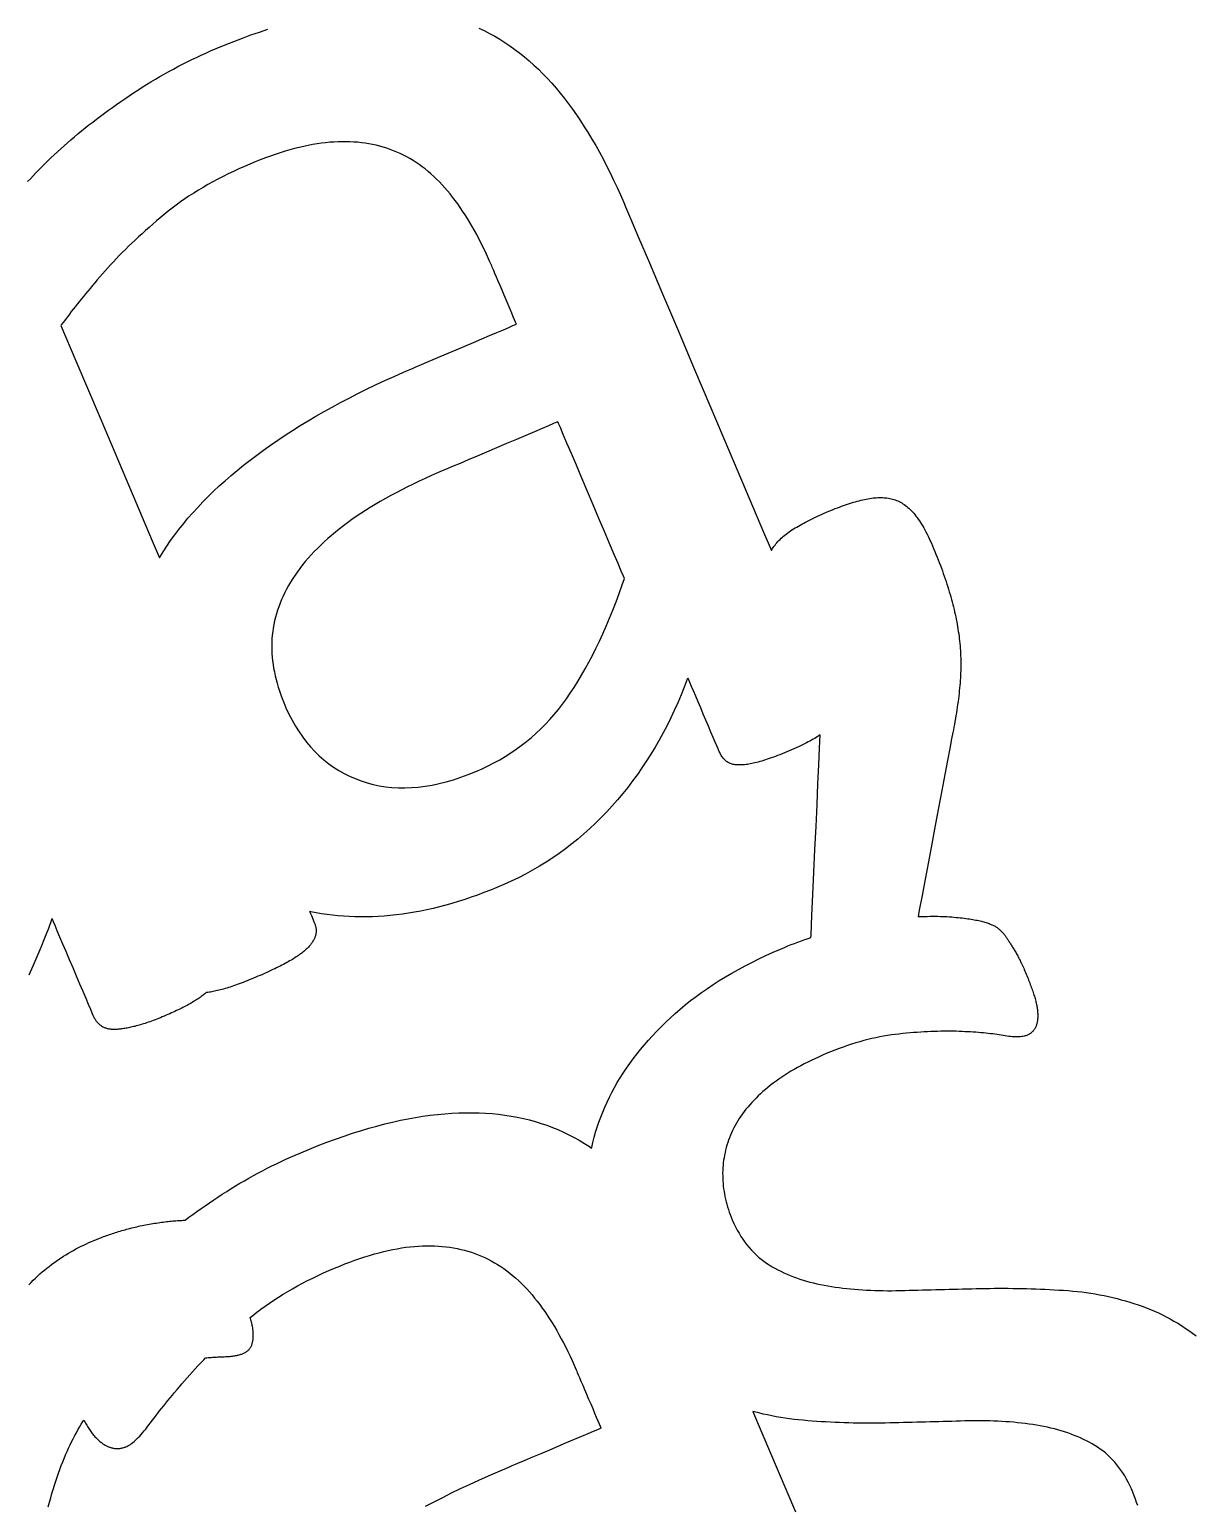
# Model space of a CAD drawing. Header units: millimetres. Extents: x 47 to 159, y 49 to 299.
# Drawn here: x 108.07 to 115.45, y 180.48 to 189.82 of the extents above; entities that cross this region are included whole.
import ezdxf

# ---------------------------------------------------------------- set-up
doc = ezdxf.new("R2010")
doc.units = ezdxf.units.MM

# ---------------------------------------------------------------- blocks, each defined once
blk = doc.blocks.new('angel 01')
for points in [[(-14.6076, 140.0602), (-14.5904, 140.0788), (-14.5729, 140.0975), (-14.5549, 140.1162), (-14.5366, 140.135), (-14.518, 140.1538), (-14.4989, 140.1726), (-14.4795, 140.1915), (-14.4597, 140.2104), (-14.4396, 140.2294), (-14.4191, 140.2484), (-14.3982, 140.2674), (-14.3769, 140.2865), (-14.3553, 140.3056), (-14.3334, 140.3247), (-14.3111, 140.3436), (-14.2885, 140.3626), (-14.2656, 140.3815), (-14.2423, 140.4003), (-14.2187, 140.4191), (-14.1948, 140.4378), (-14.1705, 140.4565), (-14.1459, 140.4751), (-14.121, 140.4937), (-14.0958, 140.5122), (-14.0702, 140.5306), (-14.0443, 140.549), (-14.018, 140.5674), (-13.9914, 140.5857), (-13.9645, 140.604), (-13.9373, 140.6222), (-13.9098, 140.6402), (-13.8822, 140.6579), (-13.8543, 140.6754), (-13.8264, 140.6925), (-13.7982, 140.7094), (-13.7699, 140.7259), (-13.7414, 140.7422), (-13.7128, 140.7581), (-13.684, 140.7738), (-13.655, 140.7891), (-13.6259, 140.8042), (-13.5966, 140.819), (-13.5672, 140.8334), (-13.5375, 140.8476), (-13.5077, 140.8615), (-13.4778, 140.8751), (-13.4477, 140.8884), (-13.413, 140.9032), (-13.3568, 140.9265), (-13.3013, 140.9486), (-13.2464, 140.9696), (-13.1922, 140.9895), (-13.1386, 141.0083), (-13.0856, 141.026)], [(-11.7486, 141.0338), (-11.7145, 141.0174), (-11.6809, 141), (-11.6477, 140.9817), (-11.615, 140.9623), (-11.5828, 140.942), (-11.551, 140.9206), (-11.5197, 140.8983), (-11.4889, 140.875), (-11.4586, 140.8507), (-11.4287, 140.8254), (-11.3993, 140.7991), (-11.3703, 140.7719), (-11.3418, 140.7436), (-11.3138, 140.7144), (-11.2863, 140.6841), (-11.2592, 140.6529), (-11.2326, 140.6207), (-11.2062, 140.5875), (-11.1803, 140.5534), (-11.1546, 140.5184), (-11.1293, 140.4824), (-11.1043, 140.4454), (-11.0797, 140.4075), (-11.0553, 140.3686), (-11.0314, 140.3288), (-11.0077, 140.288), (-10.9844, 140.2463), (-10.9613, 140.2036), (-10.9387, 140.16), (-10.9163, 140.1154), (-10.8943, 140.0699), (-10.8726, 140.0234), (-10.8513, 139.976), (-10.8302, 139.9276), (-10.8183, 139.8994), (-10.7872, 139.8262), (-10.736, 139.7056), (-10.6676, 139.5444), (-10.5847, 139.3492), (-10.4903, 139.1268), (-10.3871, 138.8837), (-10.2781, 138.6267), (-10.1659, 138.3625), (-10.0535, 138.0978), (-9.9437, 137.8391), (-9.8941, 137.7222), (-9.8916, 137.7267), (-9.8869, 137.7343), (-9.882, 137.7418), (-9.8768, 137.7493), (-9.8713, 137.7566), (-9.8655, 137.7639), (-9.8594, 137.7711), (-9.853, 137.7783), (-9.8463, 137.7854), (-9.8394, 137.7924), (-9.8321, 137.7993), (-9.8246, 137.8062), (-9.8167, 137.8129), (-9.8086, 137.8196), (-9.8002, 137.8263), (-9.7915, 137.8328), (-9.7826, 137.8393), (-9.7733, 137.8457), (-9.7638, 137.8521), (-9.7539, 137.8583), (-9.7438, 137.8646), (-9.7334, 137.8708), (-9.7228, 137.8771), (-9.7119, 137.8833), (-9.7007, 137.8896), (-9.6892, 137.8958), (-9.6774, 137.9021), (-9.6654, 137.9083), (-9.6531, 137.9146), (-9.6405, 137.9208), (-9.6277, 137.9271), (-9.6145, 137.9333), (-9.6011, 137.9396), (-9.5874, 137.9458), (-9.5735, 137.9521), (-9.5593, 137.9583), (-9.5448, 137.9645), (-9.5306, 137.9705), (-9.5167, 137.9763), (-9.5029, 137.9819), (-9.4893, 137.9872), (-9.4759, 137.9924), (-9.4626, 137.9975), (-9.4495, 138.0023), (-9.4365, 138.0069), (-9.4237, 138.0114), (-9.411, 138.0157), (-9.3985, 138.0198), (-9.3862, 138.0237), (-9.374, 138.0274), (-9.362, 138.031), (-9.3501, 138.0343), (-9.3384, 138.0375), (-9.3268, 138.0405), (-9.3154, 138.0433), (-9.3042, 138.0459), (-9.2931, 138.0482), (-9.2821, 138.0502), (-9.2713, 138.052), (-9.2607, 138.0536), (-9.2502, 138.0549), (-9.2398, 138.0559), (-9.2296, 138.0567), (-9.2195, 138.0572), (-9.2095, 138.0574), (-9.1997, 138.0574), (-9.1901, 138.0572), (-9.1806, 138.0567), (-9.1712, 138.0559), (-9.162, 138.0549), (-9.1529, 138.0536), (-9.1439, 138.0521), (-9.1351, 138.0503), (-9.1265, 138.0481), (-9.1179, 138.0456), (-9.1094, 138.0427), (-9.101, 138.0395), (-9.0927, 138.036), (-9.0845, 138.0321), (-9.0763, 138.0278), (-9.0683, 138.0232), (-9.0603, 138.0183), (-9.0524, 138.0129), (-9.0446, 138.0073), (-9.0369, 138.0013), (-9.0292, 137.9949), (-9.0217, 137.9882), (-9.0142, 137.9812), (-9.0068, 137.9738), (-8.9995, 137.966), (-8.9923, 137.9579), (-8.9851, 137.9493), (-8.9779, 137.9403), (-8.9708, 137.9309), (-8.9637, 137.921), (-8.9566, 137.9107), (-8.9495, 137.8999), (-8.9425, 137.8887), (-8.9355, 137.877), (-8.9285, 137.8649), (-8.9215, 137.8523), (-8.9146, 137.8393), (-8.9077, 137.8259), (-8.9008, 137.812), (-8.894, 137.7977), (-8.8872, 137.7829), (-8.8804, 137.7677), (-8.8736, 137.7521), (-8.866, 137.7339), (-8.8585, 137.7159), (-8.8512, 137.6979), (-8.844, 137.6801), (-8.8371, 137.6625), (-8.8303, 137.6449), (-8.8236, 137.6275), (-8.8172, 137.6102), (-8.8109, 137.593), (-8.8048, 137.576), (-8.7988, 137.559), (-8.793, 137.5422), (-8.7874, 137.5256), (-8.782, 137.509), (-8.7767, 137.4926), (-8.7716, 137.4763), (-8.7667, 137.4601), (-8.7619, 137.444), (-8.7573, 137.428), (-8.7529, 137.4121), (-8.7486, 137.3962), (-8.7445, 137.3803), (-8.7405, 137.3645), (-8.7367, 137.3488), (-8.7331, 137.3331), (-8.7296, 137.3174), (-8.7263, 137.3018), (-8.7231, 137.2863), (-8.7201, 137.2708), (-8.7172, 137.2554), (-8.7145, 137.24), (-8.712, 137.2246), (-8.7096, 137.2094), (-8.7073, 137.1941), (-8.7052, 137.1789), (-8.7033, 137.1638), (-8.7016, 137.1486), (-8.7001, 137.1333), (-8.6988, 137.1179), (-8.6976, 137.1026), (-8.6966, 137.0871), (-8.6957, 137.0716), (-8.695, 137.0561), (-8.6945, 137.0405), (-8.6942, 137.0249), (-8.694, 137.0092), (-8.694, 136.9935), (-8.6942, 136.9777), (-8.6945, 136.9618), (-8.695, 136.946), (-8.6957, 136.93), (-8.6965, 136.9141), (-8.6976, 136.8981), (-8.6988, 136.8819), (-8.7002, 136.8655), (-8.7017, 136.8489), (-8.7033, 136.8323), (-8.7051, 136.8154), (-8.7071, 136.7985), (-8.7092, 136.7813), (-8.7114, 136.764), (-8.7138, 136.7466), (-8.7164, 136.7289), (-8.719, 136.7112), (-8.7219, 136.6932), (-8.7248, 136.6752), (-8.728, 136.6569), (-8.7312, 136.6385), (-8.7346, 136.6199), (-8.7382, 136.6012), (-8.7412, 136.5858), (-8.7446, 136.568), (-8.7522, 136.5276), (-8.7635, 136.4677), (-8.7779, 136.3912), (-8.795, 136.3011), (-8.814, 136.2002), (-8.8345, 136.0916), (-8.8559, 135.9782), (-8.8777, 135.8629), (-8.8992, 135.7487), (-8.92, 135.6386), (-8.9395, 135.5354), (-8.9571, 135.4422), (-8.965, 135.4006), (-8.9578, 135.401), (-8.9404, 135.4018), (-8.9233, 135.4025), (-8.9064, 135.403), (-8.8897, 135.4033), (-8.8733, 135.4035), (-8.8572, 135.4035), (-8.8414, 135.4033), (-8.8257, 135.403), (-8.8104, 135.4025), (-8.7953, 135.4019), (-8.7805, 135.4011), (-8.7659, 135.4001), (-8.7516, 135.399), (-8.7376, 135.3978), (-8.7241, 135.3966), (-8.7109, 135.3953), (-8.698, 135.394), (-8.6855, 135.3926), (-8.6734, 135.3912), (-8.6617, 135.3897), (-8.6503, 135.3882), (-8.6392, 135.3866), (-8.6285, 135.385), (-8.6182, 135.3833), (-8.6082, 135.3815), (-8.5986, 135.3797), (-8.5893, 135.3778), (-8.5804, 135.3759), (-8.5719, 135.3739), (-8.5637, 135.3719), (-8.5558, 135.3698), (-8.5482, 135.3677), (-8.5409, 135.3655), (-8.5338, 135.3633), (-8.527, 135.3611), (-8.5204, 135.3588), (-8.514, 135.3566), (-8.5079, 135.3543), (-8.5021, 135.3519), (-8.4965, 135.3495), (-8.4912, 135.3472), (-8.4861, 135.3447), (-8.4812, 135.3423), (-8.4767, 135.3398), (-8.4723, 135.3373), (-8.4682, 135.3347), (-8.4644, 135.3321), (-8.4608, 135.3295), (-8.4574, 135.3268), (-8.454, 135.324), (-8.4506, 135.3212), (-8.4473, 135.3182), (-8.444, 135.3152), (-8.4407, 135.3121), (-8.4375, 135.309), (-8.4344, 135.3057), (-8.4312, 135.3024), (-8.4282, 135.2991), (-8.4251, 135.2956), (-8.4221, 135.2921), (-8.4192, 135.2885), (-8.4163, 135.2848), (-8.4135, 135.281), (-8.4107, 135.2772), (-8.408, 135.2733), (-8.4053, 135.2693), (-8.4025, 135.2652), (-8.3996, 135.261), (-8.3967, 135.2566), (-8.3938, 135.2521), (-8.3908, 135.2476), (-8.3877, 135.2429), (-8.3847, 135.2381), (-8.3816, 135.2332), (-8.3784, 135.2282), (-8.3752, 135.223), (-8.3719, 135.2178), (-8.3686, 135.2124), (-8.3653, 135.207), (-8.3619, 135.2014), (-8.3584, 135.1957), (-8.3549, 135.1899), (-8.3513, 135.184), (-8.3477, 135.1779), (-8.3441, 135.1717), (-8.3405, 135.1652), (-8.3369, 135.1586), (-8.3332, 135.1518), (-8.3296, 135.1449), (-8.3259, 135.1377), (-8.3221, 135.1304), (-8.3184, 135.1229), (-8.3146, 135.1152), (-8.3108, 135.1073), (-8.307, 135.0992), (-8.3032, 135.0909), (-8.2993, 135.0825), (-8.2954, 135.0739), (-8.2915, 135.0651), (-8.2876, 135.0561), (-8.2837, 135.0469), (-8.2796, 135.0372), (-8.2755, 135.0275), (-8.2715, 135.0179), (-8.2677, 135.0084), (-8.264, 134.999), (-8.2604, 134.9898), (-8.2569, 134.9807), (-8.2535, 134.9717), (-8.2502, 134.9628), (-8.247, 134.9541), (-8.2439, 134.9455), (-8.241, 134.937), (-8.2381, 134.9286), (-8.2354, 134.9204), (-8.2327, 134.9123), (-8.2302, 134.9043), (-8.2278, 134.8965), (-8.2254, 134.8888), (-8.2233, 134.8812), (-8.2213, 134.8737), (-8.2194, 134.8663), (-8.2177, 134.8591), (-8.216, 134.8519), (-8.2145, 134.8449), (-8.2131, 134.838), (-8.2119, 134.8313), (-8.2107, 134.8246), (-8.2097, 134.8181), (-8.2088, 134.8117), (-8.2081, 134.8054), (-8.2074, 134.7993), (-8.2069, 134.7932), (-8.2066, 134.7873), (-8.2063, 134.7815), (-8.2062, 134.7758), (-8.2062, 134.7702), (-8.2063, 134.7647), (-8.2065, 134.7594), (-8.2068, 134.7542), (-8.2072, 134.7491), (-8.2078, 134.7441), (-8.2084, 134.7393), (-8.2092, 134.7346), (-8.2101, 134.73), (-8.2111, 134.7255), (-8.2122, 134.7212), (-8.2134, 134.717), (-8.2147, 134.7129), (-8.2161, 134.709), (-8.2177, 134.7051), (-8.2193, 134.7014), (-8.2211, 134.6978), (-8.223, 134.6944), (-8.225, 134.6911), (-8.2271, 134.6879), (-8.2292, 134.6847), (-8.2315, 134.6817), (-8.2338, 134.6788), (-8.2362, 134.676), (-8.2387, 134.6733), (-8.2413, 134.6707), (-8.244, 134.6682), (-8.2467, 134.6658), (-8.2496, 134.6635), (-8.2525, 134.6613), (-8.2554, 134.6592), (-8.2585, 134.6572), (-8.2617, 134.6553), (-8.2649, 134.6535), (-8.2682, 134.6518), (-8.2716, 134.6502), (-8.2754, 134.6485), (-8.2809, 134.6465), (-8.2868, 134.6447), (-8.2932, 134.6431), (-8.2999, 134.6418), (-8.3071, 134.6407), (-8.3147, 134.6399), (-8.3227, 134.6394), (-8.3311, 134.639), (-8.3399, 134.639), (-8.3491, 134.6391), (-8.3588, 134.6396), (-8.3688, 134.6402), (-8.3793, 134.6412), (-8.3902, 134.6423), (-8.4015, 134.6437), (-8.4132, 134.6454), (-8.4253, 134.6473), (-8.4378, 134.6494), (-8.4507, 134.6516), (-8.4639, 134.6536), (-8.4775, 134.6555), (-8.4914, 134.6574), (-8.5057, 134.6592), (-8.5203, 134.6608), (-8.5353, 134.6624), (-8.5506, 134.6639), (-8.5662, 134.6653), (-8.5822, 134.6667), (-8.5986, 134.6679), (-8.6153, 134.6691), (-8.6323, 134.6701), (-8.6497, 134.6711), (-8.6674, 134.672), (-8.6855, 134.6729), (-8.7039, 134.6736), (-8.7227, 134.6742), (-8.7417, 134.6746), (-8.7611, 134.6748), (-8.7807, 134.6749), (-8.8006, 134.6748), (-8.8208, 134.6745), (-8.8413, 134.674), (-8.8621, 134.6733), (-8.8832, 134.6725), (-8.9046, 134.6715), (-8.9262, 134.6703), (-8.9482, 134.669), (-8.9704, 134.6675), (-8.9929, 134.6657), (-9.0157, 134.6639), (-9.0388, 134.6618), (-9.0621, 134.6596), (-9.0858, 134.6571), (-9.1097, 134.6545), (-9.1339, 134.6513), (-9.1582, 134.6477), (-9.1828, 134.6435), (-9.2075, 134.6389), (-9.2324, 134.6337), (-9.2575, 134.6281), (-9.2828, 134.6219), (-9.3083, 134.6153), (-9.334, 134.6081), (-9.3598, 134.6005), (-9.3859, 134.5923), (-9.4121, 134.5836), (-9.4385, 134.5745), (-9.4651, 134.5648), (-9.4919, 134.5546), (-9.5189, 134.544), (-9.5461, 134.5328), (-9.5714, 134.522), (-9.5953, 134.5114), (-9.6188, 134.5007), (-9.6418, 134.4898), (-9.6643, 134.4787), (-9.6864, 134.4674), (-9.708, 134.456), (-9.7292, 134.4444), (-9.7499, 134.4326), (-9.7702, 134.4207), (-9.79, 134.4085), (-9.8093, 134.3963), (-9.8282, 134.3838), (-9.8466, 134.3712), (-9.8646, 134.3584), (-9.8821, 134.3454), (-9.8992, 134.3323), (-9.9158, 134.319), (-9.9319, 134.3055), (-9.9476, 134.292), (-9.9628, 134.2783), (-9.9775, 134.2645), (-9.9917, 134.2507), (-10.0054, 134.2367), (-10.0186, 134.2227), (-10.0314, 134.2085), (-10.0437, 134.1943), (-10.0555, 134.1799), (-10.0668, 134.1654), (-10.0776, 134.1509), (-10.0879, 134.1362), (-10.0978, 134.1215), (-10.1071, 134.1067), (-10.116, 134.0917), (-10.1244, 134.0767), (-10.1322, 134.0616), (-10.1397, 134.0463), (-10.1468, 134.0309), (-10.1534, 134.0154), (-10.1596, 133.9999), (-10.1654, 133.9843), (-10.1708, 133.9687), (-10.1757, 133.9529), (-10.1803, 133.9372), (-10.1844, 133.9213), (-10.1881, 133.9054), (-10.1914, 133.8894), (-10.1943, 133.8733), (-10.1968, 133.8572), (-10.1989, 133.8409), (-10.2005, 133.8246), (-10.2018, 133.8083), (-10.2026, 133.7918), (-10.2031, 133.7753), (-10.203, 133.7587), (-10.2026, 133.7422), (-10.2017, 133.7257), (-10.2005, 133.7092), (-10.1989, 133.6927), (-10.1969, 133.6763), (-10.1945, 133.6598), (-10.1917, 133.6434), (-10.1885, 133.6269), (-10.1849, 133.6105), (-10.181, 133.5941), (-10.1766, 133.5777), (-10.1718, 133.5614), (-10.1667, 133.545), (-10.1611, 133.5287), (-10.1552, 133.5124), (-10.1488, 133.496), (-10.1418, 133.4791), (-10.1319, 133.4568), (-10.1215, 133.4352), (-10.1106, 133.4143), (-10.0993, 133.3941), (-10.0874, 133.3745), (-10.0751, 133.3557), (-10.0623, 133.3375), (-10.0491, 133.3199), (-10.0353, 133.3031), (-10.0211, 133.287), (-10.0064, 133.2715), (-9.9912, 133.2567), (-9.9756, 133.2426), (-9.9594, 133.2292), (-9.9428, 133.2165), (-9.9257, 133.2044), (-9.9082, 133.1931), (-9.8901, 133.1824), (-9.8718, 133.1722), (-9.8531, 133.1624), (-9.8341, 133.1529), (-9.8148, 133.1438), (-9.7952, 133.1351), (-9.7753, 133.1268), (-9.7551, 133.1189), (-9.7346, 133.1113), (-9.7138, 133.1041), (-9.6927, 133.0973), (-9.6713, 133.0909), (-9.6496, 133.0849), (-9.6277, 133.0792), (-9.6054, 133.0739), (-9.5828, 133.069), (-9.5599, 133.0644), (-9.5367, 133.0602), (-9.5132, 133.0564), (-9.4894, 133.0529), (-9.4654, 133.0496), (-9.4412, 133.0466), (-9.4167, 133.0439), (-9.392, 133.0414), (-9.3671, 133.0391), (-9.3419, 133.0371), (-9.3165, 133.0354), (-9.2909, 133.0339), (-9.265, 133.0326), (-9.2389, 133.0317), (-9.2125, 133.0309), (-9.1859, 133.0305), (-9.1591, 133.0302), (-9.132, 133.0303), (-9.1047, 133.0306), (-9.0771, 133.0311), (-9.0494, 133.0319), (-9.0215, 133.0327), (-8.9936, 133.0335), (-8.9656, 133.0343), (-8.9376, 133.035), (-8.9095, 133.0358), (-8.8813, 133.0365), (-8.8531, 133.0373), (-8.8248, 133.038), (-8.7964, 133.0387), (-8.768, 133.0394), (-8.7395, 133.0401), (-8.711, 133.0407), (-8.6824, 133.0414), (-8.6537, 133.042), (-8.625, 133.0427), (-8.5962, 133.0433), (-8.5673, 133.0439), (-8.5384, 133.0445), (-8.5095, 133.045), (-8.4805, 133.0453), (-8.4515, 133.0454), (-8.4225, 133.0455), (-8.3935, 133.0453), (-8.3644, 133.0451), (-8.3353, 133.0447), (-8.3062, 133.0441), (-8.2771, 133.0434), (-8.2479, 133.0426), (-8.2188, 133.0416), (-8.1896, 133.0405), (-8.1604, 133.0392), (-8.1311, 133.0378), (-8.1018, 133.0362), (-8.0726, 133.0345), (-8.0433, 133.0327), (-8.014, 133.0306), (-7.9849, 133.0281), (-7.9559, 133.0253), (-7.9272, 133.022), (-7.8986, 133.0182), (-7.8702, 133.0141), (-7.842, 133.0095), (-7.814, 133.0045), (-7.7862, 132.9991), (-7.7585, 132.9932), (-7.7311, 132.987), (-7.7038, 132.9803), (-7.6767, 132.9731), (-7.6498, 132.9656), (-7.6231, 132.9576), (-7.5965, 132.9492), (-7.5702, 132.9404), (-7.544, 132.9312), (-7.5181, 132.9215), (-7.4924, 132.9112), (-7.4669, 132.9004), (-7.4417, 132.889), (-7.4167, 132.877), (-7.3919, 132.8645), (-7.3674, 132.8514), (-7.3432, 132.8378), (-7.3191, 132.8236), (-7.2953, 132.8088), (-7.2718, 132.7935), (-7.2485, 132.7776), (-7.2254, 132.7611), (-7.2026, 132.7441)], [(-14.5991, 133.0675), (-14.5855, 133.0821), (-14.5718, 133.0963), (-14.5579, 133.1102), (-14.5439, 133.1236), (-14.5298, 133.1366), (-14.5155, 133.1491), (-14.501, 133.1613), (-14.4864, 133.1731), (-14.4716, 133.1845), (-14.4567, 133.1958), (-14.4417, 133.2068), (-14.4265, 133.2175), (-14.4113, 133.228), (-14.3959, 133.2382), (-14.3804, 133.2483), (-14.3648, 133.258), (-14.349, 133.2675), (-14.3332, 133.2768), (-14.3172, 133.2859), (-14.3011, 133.2947), (-14.2849, 133.3032), (-14.2686, 133.3115), (-14.2521, 133.3196), (-14.2355, 133.3275), (-14.2188, 133.3351), (-14.202, 133.3424), (-14.1916, 133.3469), (-14.1838, 133.3501), (-14.176, 133.3533), (-14.1679, 133.3565), (-14.1598, 133.3597), (-14.1515, 133.363), (-14.1431, 133.3662), (-14.1345, 133.3694), (-14.1259, 133.3726), (-14.117, 133.3758), (-14.1081, 133.379), (-14.099, 133.3822), (-14.0897, 133.3855), (-14.0803, 133.3887), (-14.0708, 133.3919), (-14.0611, 133.3951), (-14.0513, 133.3982), (-14.0413, 133.4014), (-14.0313, 133.4046), (-14.0213, 133.4078), (-14.0111, 133.4109), (-14.0009, 133.4139), (-13.9905, 133.4168), (-13.9801, 133.4197), (-13.9696, 133.4226), (-13.959, 133.4253), (-13.9483, 133.428), (-13.9375, 133.4307), (-13.9266, 133.4332), (-13.9157, 133.4358), (-13.9046, 133.4382), (-13.8935, 133.4406), (-13.8823, 133.4429), (-13.871, 133.4452), (-13.8596, 133.4474), (-13.8482, 133.4496), (-13.8368, 133.4517), (-13.8254, 133.4537), (-13.8142, 133.4556), (-13.8031, 133.4574), (-13.792, 133.4592), (-13.7811, 133.4608), (-13.7703, 133.4624), (-13.7595, 133.4639), (-13.7489, 133.4654), (-13.7384, 133.4667), (-13.728, 133.468), (-13.7177, 133.4691), (-13.7074, 133.4703), (-13.6973, 133.4713), (-13.6873, 133.4722), (-13.6774, 133.4731), (-13.6675, 133.4739), (-13.6578, 133.4746), (-13.6483, 133.4751), (-13.6391, 133.4756), (-13.6301, 133.476), (-13.6214, 133.4762), (-13.613, 133.4763), (-13.6105, 133.4763), (-13.61, 133.4767), (-13.5851, 133.4953), (-13.5599, 133.5138), (-13.5343, 133.5323), (-13.5084, 133.5507), (-13.4821, 133.569), (-13.4555, 133.5873), (-13.4286, 133.6056), (-13.4014, 133.6238), (-13.3739, 133.6418), (-13.3462, 133.6596), (-13.3184, 133.677), (-13.2905, 133.6941), (-13.2623, 133.711), (-13.234, 133.7275), (-13.2055, 133.7438), (-13.1769, 133.7598), (-13.1481, 133.7754), (-13.1191, 133.7908), (-13.09, 133.8058), (-13.0607, 133.8206), (-13.0312, 133.8351), (-13.0016, 133.8493), (-12.9718, 133.8631), (-12.9419, 133.8767), (-12.9118, 133.89), (-12.8771, 133.9048), (-12.8209, 133.9281), (-12.7654, 133.9502), (-12.7105, 133.9713), (-12.6563, 133.9912), (-12.6027, 134.01), (-12.5497, 134.0276), (-12.4974, 134.0442), (-12.4458, 134.0596), (-12.3947, 134.0739), (-12.3444, 134.0871), (-12.2946, 134.0991), (-12.2455, 134.11), (-12.1971, 134.1198), (-12.1493, 134.1285), (-12.1021, 134.1361), (-12.0556, 134.1425), (-12.0097, 134.1478), (-11.9645, 134.152), (-11.9198, 134.1552), (-11.8757, 134.1573), (-11.8322, 134.1584), (-11.7892, 134.1584), (-11.7469, 134.1574), (-11.705, 134.1554), (-11.6638, 134.1524), (-11.6231, 134.1483), (-11.5829, 134.1432), (-11.5434, 134.137), (-11.5044, 134.1299), (-11.466, 134.1217), (-11.4281, 134.1124), (-11.3908, 134.1022), (-11.3541, 134.0909), (-11.3179, 134.0786), (-11.2824, 134.0653), (-11.2473, 134.0509), (-11.2127, 134.0355), (-11.1786, 134.0191), (-11.145, 134.0017), (-11.1118, 133.9833), (-11.0791, 133.9639), (-11.0469, 133.9436), (-11.0334, 133.9346), (-11.0328, 133.9378), (-11.0253, 133.9701), (-11.0171, 134.0023), (-11.0079, 134.0344), (-10.998, 134.0664), (-10.9872, 134.0983), (-10.9756, 134.1302), (-10.9632, 134.1619), (-10.95, 134.1934), (-10.9359, 134.2249), (-10.9209, 134.2563), (-10.9051, 134.2874), (-10.8884, 134.3183), (-10.8709, 134.3491), (-10.8524, 134.3796), (-10.8332, 134.41), (-10.813, 134.4402), (-10.792, 134.4702), (-10.7701, 134.5), (-10.7474, 134.5297), (-10.7238, 134.5591), (-10.6993, 134.5884), (-10.674, 134.6175), (-10.6478, 134.6464), (-10.6208, 134.675), (-10.5929, 134.7036), (-10.5641, 134.7319), (-10.5344, 134.76), (-10.5039, 134.7879), (-10.4723, 134.8153), (-10.4398, 134.8424), (-10.4063, 134.869), (-10.3718, 134.8951), (-10.3364, 134.9209), (-10.3, 134.9462), (-10.2626, 134.971), (-10.2243, 134.9954), (-10.185, 135.0194), (-10.1447, 135.043), (-10.1035, 135.0661), (-10.0613, 135.0888), (-10.0181, 135.1111), (-9.974, 135.1329), (-9.9289, 135.1543), (-9.8828, 135.1753), (-9.8357, 135.1958), (-9.8104, 135.2065), (-9.7894, 135.2151), (-9.7682, 135.2235), (-9.747, 135.2318), (-9.7257, 135.2398), (-9.7043, 135.2477), (-9.6829, 135.2553), (-9.6613, 135.2628), (-9.6438, 135.2687), (-9.6431, 135.2841), (-9.6374, 135.4076), (-9.6312, 135.5418), (-9.6247, 135.6829), (-9.6181, 135.8274), (-9.6114, 135.9715), (-9.605, 136.1115), (-9.5989, 136.2437), (-9.5934, 136.3643), (-9.5885, 136.4698), (-9.5847, 136.5532), (-9.5852, 136.5529), (-9.593, 136.5476), (-9.6013, 136.5422), (-9.61, 136.5368), (-9.6193, 136.5312), (-9.6289, 136.5256), (-9.6391, 136.5199), (-9.6497, 136.5141), (-9.6608, 136.5083), (-9.6723, 136.5023), (-9.6844, 136.4963), (-9.6969, 136.4902), (-9.7098, 136.484), (-9.7232, 136.4777), (-9.7371, 136.4714), (-9.7515, 136.4649), (-9.7663, 136.4584), (-9.7816, 136.4518), (-9.7969, 136.4453), (-9.8118, 136.4391), (-9.8264, 136.4331), (-9.8407, 136.4274), (-9.8546, 136.4219), (-9.8683, 136.4167), (-9.8817, 136.4117), (-9.8947, 136.407), (-9.9075, 136.4025), (-9.92, 136.3983), (-9.9321, 136.3943), (-9.944, 136.3905), (-9.9555, 136.387), (-9.9668, 136.3837), (-9.9777, 136.3807), (-9.9884, 136.3779), (-9.9987, 136.3754), (-10.0088, 136.3731), (-10.0185, 136.371), (-10.028, 136.3692), (-10.0373, 136.3676), (-10.0463, 136.3662), (-10.0551, 136.365), (-10.0637, 136.364), (-10.072, 136.3633), (-10.0801, 136.3627), (-10.0879, 136.3624), (-10.0955, 136.3623), (-10.1029, 136.3624), (-10.1101, 136.3628), (-10.117, 136.3633), (-10.1236, 136.3641), (-10.1301, 136.365), (-10.1363, 136.3662), (-10.1422, 136.3676), (-10.1479, 136.3693), (-10.1535, 136.3711), (-10.1588, 136.3733), (-10.1641, 136.3757), (-10.1692, 136.3785), (-10.1741, 136.3815), (-10.1789, 136.3849), (-10.1835, 136.3885), (-10.188, 136.3924), (-10.1924, 136.3966), (-10.1966, 136.4011), (-10.2007, 136.4059), (-10.2046, 136.411), (-10.2084, 136.4164), (-10.212, 136.4221), (-10.2155, 136.4281), (-10.2188, 136.4343), (-10.222, 136.4409), (-10.225, 136.4477), (-10.2268, 136.452), (-10.232, 136.4641), (-10.24, 136.483), (-10.2506, 136.5078), (-10.2632, 136.5375), (-10.2774, 136.5711), (-10.2929, 136.6075), (-10.3092, 136.6459), (-10.3258, 136.6852), (-10.3424, 136.7243), (-10.3586, 136.7624), (-10.3739, 136.7985), (-10.3879, 136.8315), (-10.4002, 136.8604), (-10.4103, 136.8843), (-10.4179, 136.9022), (-10.4225, 136.913), (-10.427, 136.9074), (-10.4463, 136.8566), (-10.4665, 136.8064), (-10.4876, 136.757), (-10.5095, 136.7083), (-10.5322, 136.6603), (-10.5557, 136.613), (-10.5801, 136.5665), (-10.6052, 136.5207), (-10.6313, 136.4757), (-10.6581, 136.4313), (-10.6858, 136.3877), (-10.7143, 136.3449), (-10.7436, 136.3027), (-10.7738, 136.2613), (-10.8048, 136.2207), (-10.8366, 136.1807), (-10.8692, 136.1415), (-10.9027, 136.103), (-10.937, 136.0655), (-10.9721, 136.029), (-11.0079, 135.9935), (-11.0445, 135.959), (-11.0818, 135.9256), (-11.1199, 135.8932), (-11.1588, 135.8619), (-11.1984, 135.8315), (-11.2388, 135.8022), (-11.2799, 135.774), (-11.3218, 135.7467), (-11.3645, 135.7205), (-11.4079, 135.6953), (-11.4521, 135.6711), (-11.4971, 135.648), (-11.5428, 135.6259), (-11.5893, 135.6048), (-11.6336, 135.5859), (-11.6748, 135.5691), (-11.7159, 135.5531), (-11.7568, 135.5379), (-11.7975, 135.5235), (-11.838, 135.5099), (-11.8783, 135.4971), (-11.9184, 135.4851), (-11.9584, 135.4738), (-11.9982, 135.4634), (-12.0377, 135.4537), (-12.0771, 135.4449), (-12.1163, 135.4368), (-12.1554, 135.4296), (-12.1942, 135.4231), (-12.2328, 135.4174), (-12.2713, 135.4125), (-12.3095, 135.4084), (-12.3476, 135.4051), (-12.3854, 135.4025), (-12.4228, 135.4007), (-12.4599, 135.3997), (-12.4967, 135.3994), (-12.5332, 135.4), (-12.5693, 135.4013), (-12.6051, 135.4034), (-12.6405, 135.4063), (-12.6757, 135.41), (-12.7105, 135.4144), (-12.7449, 135.4196), (-12.7791, 135.4256), (-12.8129, 135.4324), (-12.8208, 135.4342), (-12.8097, 135.4082), (-12.7912, 135.3646), (-12.7893, 135.3599), (-12.7876, 135.3552), (-12.786, 135.3505), (-12.7846, 135.3459), (-12.7833, 135.3413), (-12.7822, 135.3367), (-12.7813, 135.3321), (-12.7806, 135.3276), (-12.78, 135.3231), (-12.7797, 135.3186), (-12.7794, 135.3142), (-12.7794, 135.3098), (-12.7795, 135.3054), (-12.7798, 135.3011), (-12.7803, 135.2968), (-12.7809, 135.2925), (-12.7817, 135.2882), (-12.7827, 135.284), (-12.7838, 135.2797), (-12.7851, 135.2753), (-12.7867, 135.271), (-12.7884, 135.2667), (-12.7903, 135.2623), (-12.7924, 135.2579), (-12.7947, 135.2535), (-12.7971, 135.2491), (-12.7998, 135.2446), (-12.8027, 135.2402), (-12.8057, 135.2357), (-12.8089, 135.2312), (-12.8124, 135.2267), (-12.816, 135.2222), (-12.8198, 135.2176), (-12.8238, 135.213), (-12.8279, 135.2084), (-12.8323, 135.2038), (-12.837, 135.1991), (-12.8419, 135.1944), (-12.8471, 135.1897), (-12.8525, 135.1849), (-12.8582, 135.1801), (-12.8642, 135.1753), (-12.8704, 135.1705), (-12.8769, 135.1656), (-12.8837, 135.1607), (-12.8907, 135.1557), (-12.898, 135.1507), (-12.9055, 135.1457), (-12.9133, 135.1406), (-12.9214, 135.1355), (-12.9297, 135.1304), (-12.9383, 135.1253), (-12.9472, 135.1201), (-12.9564, 135.1149), (-12.9659, 135.1096), (-12.9757, 135.1042), (-12.9859, 135.0988), (-12.9964, 135.0933), (-13.0072, 135.0878), (-13.0184, 135.0822), (-13.0298, 135.0765), (-13.0417, 135.0708), (-13.0538, 135.065), (-13.0663, 135.0591), (-13.0791, 135.0532), (-13.0922, 135.0473), (-13.1057, 135.0412), (-13.1195, 135.0352), (-13.1336, 135.029), (-13.1481, 135.0228), (-13.1624, 135.0167), (-13.1764, 135.0109), (-13.1901, 135.0052), (-13.2035, 134.9998), (-13.2167, 134.9945), (-13.2297, 134.9894), (-13.2424, 134.9844), (-13.2549, 134.9797), (-13.2671, 134.9751), (-13.2792, 134.9708), (-13.2909, 134.9666), (-13.3025, 134.9625), (-13.3137, 134.9587), (-13.3248, 134.955), (-13.3356, 134.9516), (-13.3462, 134.9483), (-13.3565, 134.9452), (-13.3666, 134.9422), (-13.3765, 134.9395), (-13.3861, 134.9369), (-13.3956, 134.9344), (-13.4049, 134.9321), (-13.4141, 134.93), (-13.423, 134.9281), (-13.4317, 134.9263), (-13.4403, 134.9246), (-13.4486, 134.9231), (-13.4568, 134.9218), (-13.4648, 134.9206), (-13.4725, 134.9196), (-13.4755, 134.9193), (-13.4794, 134.916), (-13.4847, 134.9116), (-13.4903, 134.9073), (-13.496, 134.9029), (-13.5019, 134.8985), (-13.508, 134.894), (-13.5143, 134.8896), (-13.5208, 134.8851), (-13.5275, 134.8805), (-13.5344, 134.876), (-13.5416, 134.8714), (-13.5489, 134.8668), (-13.5564, 134.8622), (-13.5642, 134.8575), (-13.5721, 134.8529), (-13.5803, 134.8482), (-13.5887, 134.8435), (-13.5974, 134.8387), (-13.6062, 134.834), (-13.6153, 134.8292), (-13.6247, 134.8244), (-13.6342, 134.8197), (-13.644, 134.8148), (-13.654, 134.81), (-13.6642, 134.8052), (-13.6746, 134.8003), (-13.6853, 134.7954), (-13.6962, 134.7905), (-13.7073, 134.7856), (-13.7187, 134.7806), (-13.7302, 134.7757), (-13.7424, 134.7705), (-13.7544, 134.7656), (-13.7662, 134.7607), (-13.7778, 134.7561), (-13.7892, 134.7516), (-13.8004, 134.7472), (-13.8114, 134.7431), (-13.8222, 134.7391), (-13.8328, 134.7352), (-13.8432, 134.7315), (-13.8534, 134.728), (-13.8634, 134.7247), (-13.8731, 134.7215), (-13.8827, 134.7185), (-13.8921, 134.7156), (-13.9013, 134.7129), (-13.9102, 134.7104), (-13.919, 134.708), (-13.9276, 134.7058), (-13.9361, 134.7037), (-13.9444, 134.7017), (-13.9526, 134.6998), (-13.9606, 134.6981), (-13.9685, 134.6964), (-13.9762, 134.6949), (-13.9838, 134.6935), (-13.9913, 134.6923), (-13.9986, 134.6911), (-14.0058, 134.6901), (-14.0128, 134.6892), (-14.0197, 134.6884), (-14.0264, 134.6877), (-14.033, 134.6871), (-14.0395, 134.6867), (-14.0458, 134.6864), (-14.0519, 134.6862), (-14.0579, 134.6861), (-14.0638, 134.6861), (-14.0696, 134.6864), (-14.0752, 134.6867), (-14.0807, 134.6873), (-14.0861, 134.688), (-14.0913, 134.6888), (-14.0964, 134.6898), (-14.1014, 134.691), (-14.1063, 134.6923), (-14.111, 134.6938), (-14.1156, 134.6954), (-14.1201, 134.6972), (-14.1244, 134.6991), (-14.1287, 134.7012), (-14.1327, 134.7034), (-14.1367, 134.7058), (-14.1405, 134.7083), (-14.1442, 134.711), (-14.1479, 134.7137), (-14.1514, 134.7166), (-14.1548, 134.7196), (-14.1581, 134.7228), (-14.1613, 134.726), (-14.1644, 134.7294), (-14.1674, 134.7329), (-14.1703, 134.7366), (-14.1731, 134.7403), (-14.1757, 134.7442), (-14.1783, 134.7482), (-14.1808, 134.7523), (-14.1832, 134.7565), (-14.1854, 134.7609), (-14.1876, 134.7653), (-14.1897, 134.7699), (-14.1916, 134.7745), (-14.1976, 134.7887), (-14.2076, 134.8123), (-14.221, 134.8439), (-14.2373, 134.8822), (-14.2559, 134.9259), (-14.2761, 134.9737), (-14.2976, 135.0242), (-14.3197, 135.0762), (-14.3418, 135.1283), (-14.3634, 135.1791), (-14.3839, 135.2275), (-14.4027, 135.2719), (-14.4194, 135.3112), (-14.4333, 135.344), (-14.4439, 135.3689), (-14.4506, 135.3847), (-14.4536, 135.3879), (-14.4764, 135.3258), (-14.4998, 135.2647), (-14.5239, 135.2046), (-14.5486, 135.1455), (-14.574, 135.0876), (-14.6001, 135.0306)], [(-14.4772, 131.6604), (-14.4695, 131.6888), (-14.4616, 131.7168), (-14.4536, 131.7442), (-14.4456, 131.771), (-14.4373, 131.7974), (-14.429, 131.8232), (-14.4205, 131.8485), (-14.4119, 131.8733), (-14.4031, 131.8975), (-14.3943, 131.9212), (-14.3853, 131.9445), (-14.3762, 131.9671), (-14.3669, 131.9893), (-14.3575, 132.0109), (-14.348, 132.032), (-14.3383, 132.0526), (-14.3286, 132.0727), (-14.3188, 132.0922), (-14.3088, 132.1113), (-14.2988, 132.13), (-14.2887, 132.1482), (-14.2785, 132.1659), (-14.2681, 132.1832), (-14.2577, 132.2), (-14.2514, 132.2097), (-14.2494, 132.206), (-14.2453, 132.1986), (-14.2412, 132.1913), (-14.237, 132.1841), (-14.2329, 132.1771), (-14.2287, 132.1702), (-14.2244, 132.1634), (-14.2201, 132.1566), (-14.2158, 132.1501), (-14.2115, 132.1437), (-14.2072, 132.1375), (-14.2028, 132.1315), (-14.1985, 132.1257), (-14.1941, 132.1201), (-14.1897, 132.1146), (-14.1852, 132.1094), (-14.1808, 132.1043), (-14.1763, 132.0994), (-14.1718, 132.0947), (-14.1673, 132.0902), (-14.1628, 132.0859), (-14.1582, 132.0817), (-14.1536, 132.0778), (-14.149, 132.074), (-14.1444, 132.0704), (-14.1398, 132.0669), (-14.1353, 132.0636), (-14.1307, 132.0604), (-14.1261, 132.0574), (-14.1216, 132.0546), (-14.117, 132.0519), (-14.1125, 132.0493), (-14.1079, 132.047), (-14.1033, 132.0447), (-14.0988, 132.0426), (-14.0943, 132.0407), (-14.0897, 132.0389), (-14.0852, 132.0373), (-14.0807, 132.0358), (-14.0762, 132.0345), (-14.0716, 132.0333), (-14.0671, 132.0323), (-14.0626, 132.0314), (-14.0581, 132.0307), (-14.0536, 132.0301), (-14.0491, 132.0297), (-14.0446, 132.0295), (-14.04, 132.0294), (-14.0355, 132.0295), (-14.0309, 132.0297), (-14.0264, 132.0301), (-14.0218, 132.0307), (-14.0172, 132.0314), (-14.0126, 132.0323), (-14.008, 132.0333), (-14.0034, 132.0345), (-13.9987, 132.0358), (-13.9941, 132.0373), (-13.9895, 132.039), (-13.9848, 132.0408), (-13.9789, 132.0434), (-13.9717, 132.047), (-13.9643, 132.0512), (-13.9567, 132.0561), (-13.9489, 132.0617), (-13.9408, 132.0679), (-13.9326, 132.0748), (-13.9242, 132.0823), (-13.9155, 132.0904), (-13.9066, 132.0992), (-13.8976, 132.1087), (-13.8883, 132.1188), (-13.8788, 132.1295), (-13.8691, 132.1409), (-13.8592, 132.153), (-13.8491, 132.1657), (-13.8388, 132.1791), (-13.8283, 132.1931), (-13.8175, 132.2076), (-13.8064, 132.2224), (-13.7949, 132.2375), (-13.7831, 132.2528), (-13.7709, 132.2685), (-13.7584, 132.2843), (-13.7455, 132.3005), (-13.7323, 132.3169), (-13.7187, 132.3336), (-13.7048, 132.3506), (-13.6905, 132.3678), (-13.6759, 132.3853), (-13.6609, 132.4031), (-13.6455, 132.4211), (-13.6298, 132.4394), (-13.6138, 132.458), (-13.5974, 132.4769), (-13.5806, 132.496), (-13.5636, 132.5152), (-13.546, 132.5345), (-13.5281, 132.5539), (-13.5097, 132.5733), (-13.4908, 132.5929), (-13.4795, 132.6045), (-13.4724, 132.6051), (-13.4633, 132.6058), (-13.4542, 132.6066), (-13.4453, 132.6073), (-13.4365, 132.6079), (-13.4277, 132.6085), (-13.4191, 132.6091), (-13.4106, 132.6096), (-13.4021, 132.6101), (-13.3938, 132.6105), (-13.3855, 132.6109), (-13.3774, 132.6113), (-13.3693, 132.6116), (-13.3613, 132.6118), (-13.3535, 132.612), (-13.3458, 132.6123), (-13.3383, 132.6128), (-13.3309, 132.6133), (-13.3238, 132.6139), (-13.3168, 132.6146), (-13.3099, 132.6154), (-13.3033, 132.6163), (-13.2968, 132.6173), (-13.2905, 132.6184), (-13.2844, 132.6195), (-13.2785, 132.6208), (-13.2727, 132.6222), (-13.2671, 132.6237), (-13.2617, 132.6252), (-13.2565, 132.6269), (-13.2514, 132.6287), (-13.2465, 132.6305), (-13.2418, 132.6325), (-13.2373, 132.6346), (-13.233, 132.6367), (-13.2288, 132.639), (-13.2248, 132.6414), (-13.221, 132.6438), (-13.2174, 132.6464), (-13.2139, 132.6491), (-13.2106, 132.6518), (-13.2075, 132.6547), (-13.2046, 132.6576), (-13.2019, 132.6607), (-13.1993, 132.6638), (-13.1969, 132.667), (-13.1947, 132.6703), (-13.1927, 132.6738), (-13.1908, 132.6773), (-13.1892, 132.6809), (-13.1877, 132.6846), (-13.1862, 132.6885), (-13.1849, 132.6925), (-13.1837, 132.6966), (-13.1826, 132.7008), (-13.1816, 132.7051), (-13.1807, 132.7095), (-13.1799, 132.714), (-13.1793, 132.7186), (-13.1787, 132.7234), (-13.1782, 132.7282), (-13.1779, 132.7332), (-13.1776, 132.7382), (-13.1775, 132.7434), (-13.1775, 132.7487), (-13.1775, 132.7541), (-13.1777, 132.7596), (-13.178, 132.7653), (-13.1784, 132.771), (-13.1789, 132.7769), (-13.1796, 132.783), (-13.1804, 132.7892), (-13.1814, 132.7957), (-13.1826, 132.8023), (-13.1839, 132.8092), (-13.1853, 132.8162), (-13.187, 132.8234), (-13.1888, 132.8308), (-13.1907, 132.8384), (-13.1928, 132.8461), (-13.195, 132.8541), (-13.1971, 132.861), (-13.1815, 132.8736), (-13.1558, 132.8936), (-13.1296, 132.9133), (-13.1027, 132.9327), (-13.0753, 132.9518), (-13.0472, 132.9706), (-13.0185, 132.9891), (-12.9892, 133.0074), (-12.9593, 133.0253), (-12.9288, 133.0429), (-12.8976, 133.0602), (-12.8659, 133.0772), (-12.8336, 133.094), (-12.8006, 133.1104), (-12.767, 133.1265), (-12.7329, 133.1423), (-12.6981, 133.1578), (-12.6631, 133.1729), (-12.6301, 133.1865), (-12.5975, 133.1995), (-12.5653, 133.2118), (-12.5336, 133.2234), (-12.5022, 133.2343), (-12.4712, 133.2445), (-12.4406, 133.254), (-12.4104, 133.2628), (-12.3806, 133.2709), (-12.3513, 133.2783), (-12.3223, 133.2851), (-12.2937, 133.2911), (-12.2655, 133.2965), (-12.2377, 133.3011), (-12.2104, 133.305), (-12.1834, 133.3083), (-12.1568, 133.3109), (-12.1306, 133.3127), (-12.1048, 133.314), (-12.0792, 133.3147), (-12.054, 133.3147), (-12.029, 133.3141), (-12.0044, 133.3129), (-11.98, 133.311), (-11.9559, 133.3085), (-11.9321, 133.3053), (-11.9086, 133.3016), (-11.8854, 133.2972), (-11.8624, 133.2922), (-11.8398, 133.2865), (-11.8174, 133.2803), (-11.7954, 133.2734), (-11.7736, 133.2659), (-11.7521, 133.2577), (-11.731, 133.249), (-11.7101, 133.2396), (-11.6895, 133.2295), (-11.6692, 133.2189), (-11.6491, 133.2076), (-11.6293, 133.1957), (-11.6097, 133.1831), (-11.5904, 133.17), (-11.5713, 133.1562), (-11.5525, 133.1418), (-11.534, 133.1267), (-11.5156, 133.111), (-11.4976, 133.0947), (-11.4798, 133.0778), (-11.4622, 133.0602), (-11.4449, 133.042), (-11.4279, 133.0232), (-11.4111, 133.0038), (-11.3945, 132.9837), (-11.3782, 132.963), (-11.3621, 132.9417), (-11.3462, 132.9199), (-11.3305, 132.8976), (-11.315, 132.8747), (-11.2997, 132.8513), (-11.2845, 132.8273), (-11.2696, 132.8028), (-11.2548, 132.7777), (-11.2403, 132.7521), (-11.2259, 132.7259), (-11.2118, 132.6992), (-11.1978, 132.672), (-11.184, 132.6442), (-11.1704, 132.6158), (-11.157, 132.5869), (-11.1438, 132.5575), (-11.1308, 132.5275), (-11.1277, 132.5202), (-11.1241, 132.5117), (-11.1182, 132.4978), (-11.1103, 132.4792), (-11.1008, 132.4567), (-11.0899, 132.4311), (-11.078, 132.403), (-11.0654, 132.3734), (-11.0525, 132.3429), (-11.0395, 132.3124), (-11.0268, 132.2826), (-11.0148, 132.2542), (-11.0037, 132.2281), (-10.9939, 132.205), (-10.9857, 132.1857), (-10.9795, 132.171), (-10.9755, 132.1616), (-10.9741, 132.1583), (-10.9799, 132.1558), (-10.9966, 132.1487), (-11.0227, 132.1376), (-11.0569, 132.1231), (-11.0978, 132.1058), (-11.144, 132.0861), (-11.1942, 132.0648), (-11.2471, 132.0424), (-11.3012, 132.0194), (-11.3552, 131.9965), (-11.4076, 131.9742), (-11.4573, 131.9532), (-11.5027, 131.9339), (-11.5426, 131.9169), (-11.5755, 131.903), (-11.6002, 131.8925), (-11.6151, 131.8862), (-11.6294, 131.8801), (-11.6901, 131.8539), (-11.7498, 131.8273), (-11.8085, 131.8005), (-11.8663, 131.7733), (-11.9232, 131.7459), (-11.9791, 131.7181), (-12.034, 131.69), (-12.0881, 131.6616)], [(-7.5729, 131.6676), (-7.5797, 131.6885), (-7.5871, 131.7096), (-7.5951, 131.7309), (-7.6036, 131.7522), (-7.6128, 131.774), (-7.6227, 131.7954), (-7.633, 131.8162), (-7.6438, 131.8364), (-7.655, 131.8558), (-7.6667, 131.8747), (-7.6789, 131.8928), (-7.6916, 131.9103), (-7.7047, 131.9272), (-7.7183, 131.9433), (-7.7323, 131.9589), (-7.7469, 131.9737), (-7.7619, 131.9879), (-7.7774, 132.0015), (-7.7933, 132.0143), (-7.8098, 132.0265), (-7.8267, 132.0381), (-7.844, 132.049), (-7.8618, 132.0593), (-7.8799, 132.0692), (-7.8983, 132.0788), (-7.9171, 132.0879), (-7.9361, 132.0968), (-7.9555, 132.1052), (-7.9753, 132.1133), (-7.9953, 132.121), (-8.0157, 132.1283), (-8.0364, 132.1353), (-8.0574, 132.1419), (-8.0788, 132.1481), (-8.1005, 132.154), (-8.1225, 132.1594), (-8.1448, 132.1646), (-8.1675, 132.1693), (-8.1905, 132.1737), (-8.2138, 132.1777), (-8.2373, 132.1814), (-8.2611, 132.1848), (-8.2851, 132.188), (-8.3093, 132.1909), (-8.3337, 132.1936), (-8.3583, 132.1959), (-8.3831, 132.1981), (-8.408, 132.1999), (-8.4332, 132.2016), (-8.4586, 132.2029), (-8.4842, 132.204), (-8.5099, 132.2049), (-8.5359, 132.2054), (-8.5621, 132.2058), (-8.5884, 132.2059), (-8.615, 132.2057), (-8.6418, 132.2052), (-8.6687, 132.2046), (-8.6959, 132.2037), (-8.7231, 132.2029), (-8.7504, 132.202), (-8.7779, 132.2012), (-8.8054, 132.2004), (-8.8331, 132.1997), (-8.8608, 132.1989), (-8.8887, 132.1981), (-8.9167, 132.1974), (-8.9447, 132.1967), (-8.9729, 132.196), (-9.0011, 132.1953), (-9.0295, 132.1946), (-9.058, 132.1939), (-9.0865, 132.1933), (-9.1152, 132.1927), (-9.144, 132.192), (-9.1728, 132.1914), (-9.2018, 132.1909), (-9.2307, 132.1905), (-9.2596, 132.1903), (-9.2885, 132.1903), (-9.3174, 132.1905), (-9.3463, 132.1908), (-9.3752, 132.1913), (-9.4041, 132.192), (-9.433, 132.1929), (-9.4619, 132.1939), (-9.4907, 132.1952), (-9.5196, 132.1966), (-9.5485, 132.1981), (-9.5774, 132.1999), (-9.6062, 132.2018), (-9.6351, 132.2039), (-9.6639, 132.2062), (-9.6928, 132.2087), (-9.7216, 132.2114), (-9.7502, 132.2145), (-9.7788, 132.2181), (-9.8071, 132.2221), (-9.8353, 132.2265), (-9.8634, 132.2314), (-9.8913, 132.2367), (-9.9191, 132.2424), (-9.9467, 132.2485), (-9.9742, 132.2551), (-10.0016, 132.2621), (-10.0124, 132.2651), (-9.9544, 132.1284), (-9.8512, 131.8854), (-9.7422, 131.6284)]]:
    blk.add_lwpolyline(points)
for points in [[(-14.3974, 139.1485), (-14.3021, 138.924), (-14.1489, 138.5629), (-13.986, 138.1793), (-13.818, 137.7834), (-13.7722, 137.6756), (-13.7719, 137.6761), (-13.7496, 137.7126), (-13.726, 137.7488), (-13.7014, 137.7847), (-13.6756, 137.8204), (-13.6487, 137.8559), (-13.6207, 137.8911), (-13.5916, 137.9261), (-13.5613, 137.9608), (-13.53, 137.9953), (-13.4976, 138.0295), (-13.464, 138.0635), (-13.4294, 138.0973), (-13.3936, 138.1308), (-13.3568, 138.1641), (-13.3188, 138.1971), (-13.2797, 138.2299), (-13.2396, 138.2625), (-13.1983, 138.2948), (-13.1559, 138.3269), (-13.1124, 138.3587), (-13.0678, 138.3902), (-13.0223, 138.4214), (-12.9758, 138.4523), (-12.9283, 138.4829), (-12.88, 138.5132), (-12.8307, 138.5432), (-12.7804, 138.5728), (-12.7292, 138.6022), (-12.6771, 138.6312), (-12.624, 138.6599), (-12.57, 138.6883), (-12.515, 138.7164), (-12.4591, 138.7442), (-12.4022, 138.7717), (-12.3444, 138.7989), (-12.2857, 138.8257), (-12.226, 138.8522), (-12.1653, 138.8785), (-12.151, 138.8845), (-12.1361, 138.8909), (-12.1115, 138.9013), (-12.0785, 138.9153), (-12.0386, 138.9322), (-11.9932, 138.9515), (-11.9436, 138.9726), (-11.8911, 138.9949), (-11.8371, 139.0178), (-11.783, 139.0408), (-11.7302, 139.0632), (-11.6799, 139.0845), (-11.6337, 139.1041), (-11.5928, 139.1215), (-11.5586, 139.136), (-11.5325, 139.1471), (-11.5158, 139.1542), (-11.51, 139.1566), (-11.5114, 139.1599), (-11.5154, 139.1694), (-11.5216, 139.1841), (-11.5298, 139.2034), (-11.5396, 139.2265), (-11.5507, 139.2526), (-11.5627, 139.2809), (-11.5754, 139.3108), (-11.5884, 139.3413), (-11.6013, 139.3718), (-11.6139, 139.4014), (-11.6258, 139.4294), (-11.6367, 139.4551), (-11.6462, 139.4776), (-11.6541, 139.4962), (-11.66, 139.5101), (-11.6636, 139.5185), (-11.6667, 139.5259), (-11.6797, 139.5559), (-11.6929, 139.5853), (-11.7063, 139.6142), (-11.7199, 139.6425), (-11.7337, 139.6703), (-11.7477, 139.6976), (-11.7618, 139.7243), (-11.7762, 139.7504), (-11.7908, 139.7761), (-11.8055, 139.8011), (-11.8204, 139.8256), (-11.8356, 139.8496), (-11.8509, 139.8731), (-11.8664, 139.8959), (-11.8821, 139.9183), (-11.898, 139.9401), (-11.9141, 139.9613), (-11.9304, 139.982), (-11.947, 140.0021), (-11.9638, 140.0216), (-11.9808, 140.0404), (-11.9981, 140.0586), (-12.0157, 140.0762), (-12.0335, 140.0931), (-12.0516, 140.1094), (-12.0699, 140.1251), (-12.0885, 140.1401), (-12.1073, 140.1545), (-12.1264, 140.1683), (-12.1457, 140.1815), (-12.1653, 140.194), (-12.1852, 140.2059), (-12.2053, 140.2172), (-12.2256, 140.2278), (-12.2462, 140.2378), (-12.2671, 140.2472), (-12.2882, 140.256), (-12.3097, 140.2642), (-12.3314, 140.2717), (-12.3535, 140.2786), (-12.3758, 140.2849), (-12.3984, 140.2905), (-12.4213, 140.2955), (-12.4445, 140.2999), (-12.468, 140.3037), (-12.4918, 140.3068), (-12.5159, 140.3094), (-12.5403, 140.3112), (-12.5649, 140.3125), (-12.5899, 140.3131), (-12.6151, 140.3131), (-12.6407, 140.3124), (-12.6665, 140.3111), (-12.6927, 140.3092), (-12.7193, 140.3067), (-12.7463, 140.3034), (-12.7737, 140.2995), (-12.8014, 140.2948), (-12.8296, 140.2895), (-12.8582, 140.2834), (-12.8872, 140.2767), (-12.9166, 140.2693), (-12.9463, 140.2611), (-12.9765, 140.2523), (-13.0071, 140.2428), (-13.0381, 140.2326), (-13.0695, 140.2217), (-13.1012, 140.2101), (-13.1334, 140.1979), (-13.166, 140.1849), (-13.199, 140.1712), (-13.234, 140.1562), (-13.2688, 140.1407), (-13.3029, 140.1249), (-13.3365, 140.1087), (-13.3695, 140.0923), (-13.4018, 140.0756), (-13.4335, 140.0586), (-13.4646, 140.0413), (-13.4952, 140.0236), (-13.5251, 140.0057), (-13.5543, 139.9875), (-13.583, 139.969), (-13.6111, 139.9502), (-13.6385, 139.9311), (-13.6653, 139.9117), (-13.6916, 139.892), (-13.7172, 139.8721), (-13.7422, 139.8518), (-13.7667, 139.8313), (-13.7907, 139.8109), (-13.8144, 139.7905), (-13.8376, 139.7703), (-13.8604, 139.7501), (-13.8827, 139.73), (-13.9046, 139.7099), (-13.9261, 139.6899), (-13.9471, 139.67), (-13.9677, 139.6502), (-13.9878, 139.6305), (-14.0076, 139.6108), (-14.0268, 139.5912), (-14.0457, 139.5717), (-14.0641, 139.5522), (-14.0821, 139.5328), (-14.0997, 139.5135), (-14.1168, 139.4943), (-14.1335, 139.4752), (-14.1499, 139.4563), (-14.1659, 139.4377), (-14.1815, 139.4194), (-14.1969, 139.4014), (-14.2118, 139.3836), (-14.2264, 139.3661), (-14.2407, 139.3489), (-14.2546, 139.332), (-14.2682, 139.3153), (-14.2814, 139.2989), (-14.2942, 139.2827), (-14.3067, 139.2669), (-14.3189, 139.2513), (-14.3307, 139.2359), (-14.3421, 139.2209), (-14.3532, 139.2061), (-14.364, 139.1916), (-14.3745, 139.1775), (-14.3849, 139.1641), (-14.395, 139.1514)], [(-11.2472, 138.5375), (-11.2542, 138.5345), (-11.2743, 138.526), (-11.3057, 138.5127), (-11.3467, 138.4953), (-11.3956, 138.4745), (-11.4507, 138.4511), (-11.5103, 138.4258), (-11.5727, 138.3993), (-11.6362, 138.3724), (-11.6991, 138.3457), (-11.7598, 138.3199), (-11.8164, 138.2959), (-11.8673, 138.2743), (-11.9109, 138.2558), (-11.9453, 138.2412), (-11.969, 138.2311), (-11.9801, 138.2264), (-12.0092, 138.2139), (-12.0492, 138.1964), (-12.0883, 138.1787), (-12.1267, 138.1609), (-12.1642, 138.143), (-12.201, 138.125), (-12.2369, 138.1068), (-12.2721, 138.0884), (-12.3065, 138.07), (-12.3401, 138.0514), (-12.3729, 138.0326), (-12.4049, 138.0138), (-12.4361, 137.9948), (-12.4665, 137.9757), (-12.4961, 137.9564), (-12.5249, 137.9371), (-12.5529, 137.9176), (-12.5801, 137.8979), (-12.6066, 137.8781), (-12.6323, 137.8581), (-12.6572, 137.838), (-12.6814, 137.8178), (-12.7049, 137.7974), (-12.7275, 137.777), (-12.7495, 137.7564), (-12.7707, 137.7356), (-12.7911, 137.7148), (-12.8108, 137.6938), (-12.8297, 137.6727), (-12.8479, 137.6515), (-12.8653, 137.6301), (-12.882, 137.6086), (-12.8979, 137.587), (-12.9131, 137.5653), (-12.9275, 137.5434), (-12.9412, 137.5214), (-12.9541, 137.4993), (-12.9662, 137.4772), (-12.9777, 137.455), (-12.9884, 137.4327), (-12.9983, 137.4105), (-13.0075, 137.3881), (-13.016, 137.3657), (-13.0237, 137.3433), (-13.0307, 137.3208), (-13.037, 137.2983), (-13.0425, 137.2757), (-13.0473, 137.2531), (-13.0514, 137.2304), (-13.0547, 137.2077), (-13.0572, 137.1849), (-13.059, 137.1621), (-13.0601, 137.1391), (-13.0605, 137.116), (-13.0602, 137.0929), (-13.0592, 137.0696), (-13.0576, 137.0463), (-13.0552, 137.0228), (-13.0522, 136.9993), (-13.0485, 136.9756), (-13.0442, 136.9519), (-13.0391, 136.928), (-13.0334, 136.9041), (-13.027, 136.8801), (-13.0199, 136.8559), (-13.0121, 136.8317), (-13.0037, 136.8073), (-12.9946, 136.7829), (-12.9848, 136.7583), (-12.9706, 136.7251), (-12.9516, 136.6847), (-12.9315, 136.6459), (-12.9102, 136.6087), (-12.8878, 136.5732), (-12.8643, 136.5393), (-12.8397, 136.5071), (-12.814, 136.4765), (-12.7871, 136.4476), (-12.7591, 136.4203), (-12.7299, 136.3947), (-12.6997, 136.3707), (-12.6683, 136.3484), (-12.6357, 136.3277), (-12.6021, 136.3087), (-12.5673, 136.2914), (-12.5314, 136.2757), (-12.4943, 136.2616), (-12.4566, 136.2494), (-12.4182, 136.2391), (-12.3791, 136.2307), (-12.3395, 136.2244), (-12.2992, 136.22), (-12.2583, 136.2176), (-12.2168, 136.2172), (-12.1746, 136.2187), (-12.1319, 136.2222), (-12.0885, 136.2277), (-12.0445, 136.2352), (-11.9998, 136.2446), (-11.9546, 136.256), (-11.9087, 136.2693), (-11.8622, 136.2846), (-11.815, 136.3019), (-11.7673, 136.3212), (-11.7276, 136.3385), (-11.6897, 136.3565), (-11.6525, 136.3756), (-11.6162, 136.3956), (-11.5807, 136.4166), (-11.546, 136.4386), (-11.5122, 136.4617), (-11.4791, 136.4857), (-11.4469, 136.5108), (-11.4155, 136.5369), (-11.3849, 136.5639), (-11.3551, 136.592), (-11.3262, 136.6211), (-11.298, 136.6512), (-11.2707, 136.6822), (-11.2442, 136.7143), (-11.2186, 136.7474), (-11.1936, 136.7816), (-11.169, 136.8171), (-11.1447, 136.8538), (-11.1207, 136.8919), (-11.0971, 136.9312), (-11.0738, 136.9719), (-11.0508, 137.0138), (-11.0281, 137.057), (-11.0058, 137.1016), (-10.9838, 137.1474), (-10.9621, 137.1945), (-10.9408, 137.243), (-10.9198, 137.2927), (-10.8991, 137.3437), (-10.8787, 137.396), (-10.8587, 137.4496), (-10.839, 137.5046), (-10.8257, 137.5447), (-10.8322, 137.5598), (-10.8457, 137.5918), (-10.8656, 137.6385), (-10.8906, 137.6974), (-10.9199, 137.7664), (-10.9524, 137.8431), (-10.9873, 137.9253), (-11.0235, 138.0105), (-11.06, 138.0965), (-11.0959, 138.1811), (-11.1302, 138.2618), (-11.1618, 138.3365), (-11.19, 138.4027), (-11.2135, 138.4582), (-11.2316, 138.5007), (-11.2431, 138.5279)]]:
    blk.add_lwpolyline(points, close=True)

msp = doc.modelspace()

# ---------------------------------------------------------------- block references
msp.add_blockref('angel 01', (122.6612, 48.8006))

doc.saveas('drawing.dxf')
